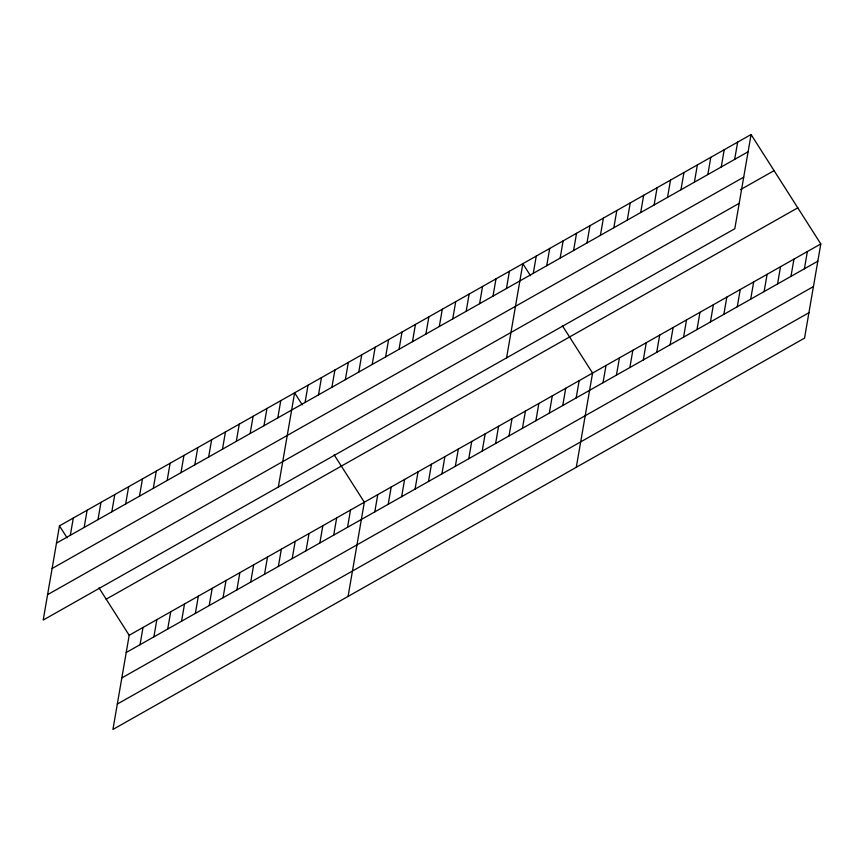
<?xml version="1.0" encoding="UTF-8"?>
<svg xmlns="http://www.w3.org/2000/svg" width="864" height="864" viewBox="0 0 864 864"><rect width="100%" height="100%" fill="white"/><g stroke="black" fill="none" stroke-linecap="round" stroke-linejoin="round"><path stroke-width="1.3" d="M59.465 525.863L43.2 620.06L734.81 228.722L751.075 134.536L59.465 525.863L67.144 537.905M70.319 535.291L73.3 518.044M84.154 527.461L87.134 510.214M97.988 519.631L100.969 502.384M111.823 511.812L114.793 494.564M125.647 503.982L128.628 486.734M139.482 496.152L142.463 478.904M153.317 488.322L156.298 471.085M99.004 587.898L129.19 635.278L112.925 729.464L804.535 338.137L820.8 243.94L751.075 134.536M167.152 480.503L170.122 463.255M140.044 644.695L143.024 627.448M180.976 472.673L183.956 455.425M153.878 636.865L156.859 619.628M194.81 464.843L197.791 447.606M167.713 629.046L170.694 611.798M208.645 457.024L211.626 439.776M181.548 621.216L184.518 603.968M222.48 449.194L225.45 431.946M195.372 613.386L198.353 596.149M236.304 441.364L239.285 424.116M209.207 605.567L212.188 588.319M250.139 433.544L253.12 416.297M223.042 597.737L226.022 580.489M263.974 425.714L266.954 408.467M236.876 589.907L239.846 572.659M277.808 417.884L280.778 400.637M250.7 582.088L253.681 564.84M278.348 487.004L294.613 392.818L302.281 404.849M264.535 574.258L267.516 557.01M305.057 402.462L308.038 385.214M278.37 566.428L281.351 549.18M318.492 394.87L321.462 377.622M292.205 558.608L295.175 541.361M331.916 387.266L334.886 370.03M306.029 550.778L309.01 533.531M345.341 379.674L348.322 362.426M319.864 542.948L322.844 525.701M358.765 372.082L361.746 354.834M333.698 535.118L336.679 517.882M372.19 364.478L375.17 347.231M347.533 527.299L350.503 510.052M385.614 356.886L388.595 339.638M348.073 596.408L364.338 502.222L334.152 454.842M399.038 349.283L402.019 332.046M374.792 511.877L377.762 494.629M412.463 341.69L415.444 324.443M388.217 504.274L391.187 487.026M425.887 334.098L428.868 316.85M401.641 496.681L404.611 479.434M439.312 326.495L442.292 309.247M415.066 489.089L418.046 471.841M452.736 318.902L455.717 301.655M428.49 481.486L431.471 464.238M466.16 311.31L469.141 294.062M441.914 473.893L444.895 456.646M479.585 303.707L482.566 286.459M455.339 466.29L458.32 449.053M493.02 296.114L495.99 278.867M468.763 458.698L471.744 441.45M506.444 288.511L509.414 271.274M482.188 451.105L485.168 433.858M506.574 357.858L522.85 263.671L530.518 275.713M495.612 443.502L498.593 426.254M533.293 273.326L536.274 256.079M509.036 435.91L512.017 418.662M546.718 265.723L549.698 248.476M522.461 428.306L525.442 411.07M560.142 258.131L563.123 240.883M535.885 420.714L538.866 403.466M573.566 250.538L576.547 233.291M549.32 413.122L552.29 395.874M586.991 242.935L589.972 225.688M562.745 405.518L565.715 388.271M600.415 235.343L603.396 218.095M576.169 397.926L579.15 380.678M613.84 227.74L616.82 210.503M576.299 467.273L592.574 373.086L562.378 325.706M627.264 220.147L630.245 202.9M603.018 382.73L605.999 365.483M640.688 212.555L643.669 195.307M616.442 375.138L619.423 357.89M654.124 204.952L657.094 187.704M629.867 367.535L632.848 350.298M667.548 197.359L670.518 180.112M643.291 359.942L646.272 342.695M680.972 189.756L683.953 172.519M656.716 352.35L659.696 335.102M694.397 182.164L697.378 164.916M670.14 344.747L673.121 327.499M707.821 174.571L710.802 157.324M683.564 337.154L686.545 319.907M721.246 166.968L724.226 149.72M696.989 329.562L699.97 312.314M734.67 159.376L737.651 142.128M710.424 321.959L713.394 304.711M723.848 314.366L726.818 297.119M737.273 306.763L740.254 289.526M750.697 299.171L753.678 281.923M764.122 291.578L767.102 274.331M777.546 283.975L780.527 266.728M790.97 276.383L793.951 259.135M804.395 268.78L807.376 251.543M56.495 543.11L748.094 151.783M52.11 568.501L743.71 177.174M740.524 189.626L774.079 170.64M47.585 594.67L739.195 203.332M106.186 599.173L797.785 207.835M129.19 635.278L820.8 243.94M126.22 652.525L817.819 261.187M121.835 677.916L813.434 286.578M117.31 704.074L808.92 312.736"/></g></svg>
